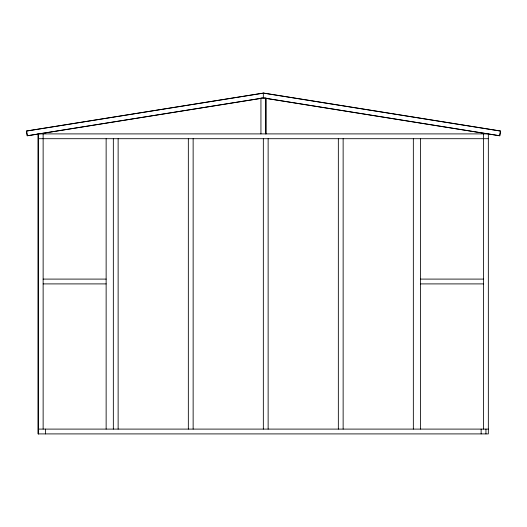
<?xml version="1.0" encoding="UTF-8"?>
<svg xmlns="http://www.w3.org/2000/svg" width="527" height="527" viewBox="0 0 527 527"><rect width="100%" height="100%" fill="white"/><g stroke="black" fill="none" stroke-linecap="round" stroke-linejoin="round"><path stroke-width="0.79" d="M263.335 93.095L26.35 131.032L27.108 135.768L263.335 97.956L499.563 135.768L500.327 131.032L263.335 93.095L263.335 97.956M37.99 134.082L27.437 135.768L26.673 131.032L263.665 93.095L500.65 131.032L499.892 135.768L488.529 133.95M40.421 133.687L261.227 98.351M38.333 138.7L488.338 138.7M43.135 279.099L106.138 279.099M420.539 279.099L483.542 279.099M43.135 283.901L106.138 283.901M420.539 283.901L483.542 283.901M38.333 429.103L488.338 429.103M266.095 98.351L486.092 133.562M485.94 429.103L485.94 433.905M483.542 133.898L483.542 429.103M481.138 429.103L481.138 433.905M420.539 138.7L420.539 429.103M413.339 138.7L413.339 429.103M343.136 138.7L343.136 429.103M338.341 138.7L338.341 429.103M268.138 138.7L268.138 429.103M266.063 97.956L266.063 133.898M265.74 133.898L265.74 97.956L260.937 97.956L260.937 133.898M263.335 138.7L263.335 429.103M193.139 138.7L193.139 429.103M188.337 138.7L188.337 429.103M118.134 138.7L118.134 429.103M113.338 138.7L113.338 429.103M106.138 138.7L106.138 429.103M45.533 429.103L45.533 433.905M43.135 133.898L43.135 429.103M38.096 133.898L38.096 433.905L488.338 433.905L488.338 133.898L38.096 133.898M38.333 133.898L38.333 433.905L38.333 133.898"/></g></svg>
